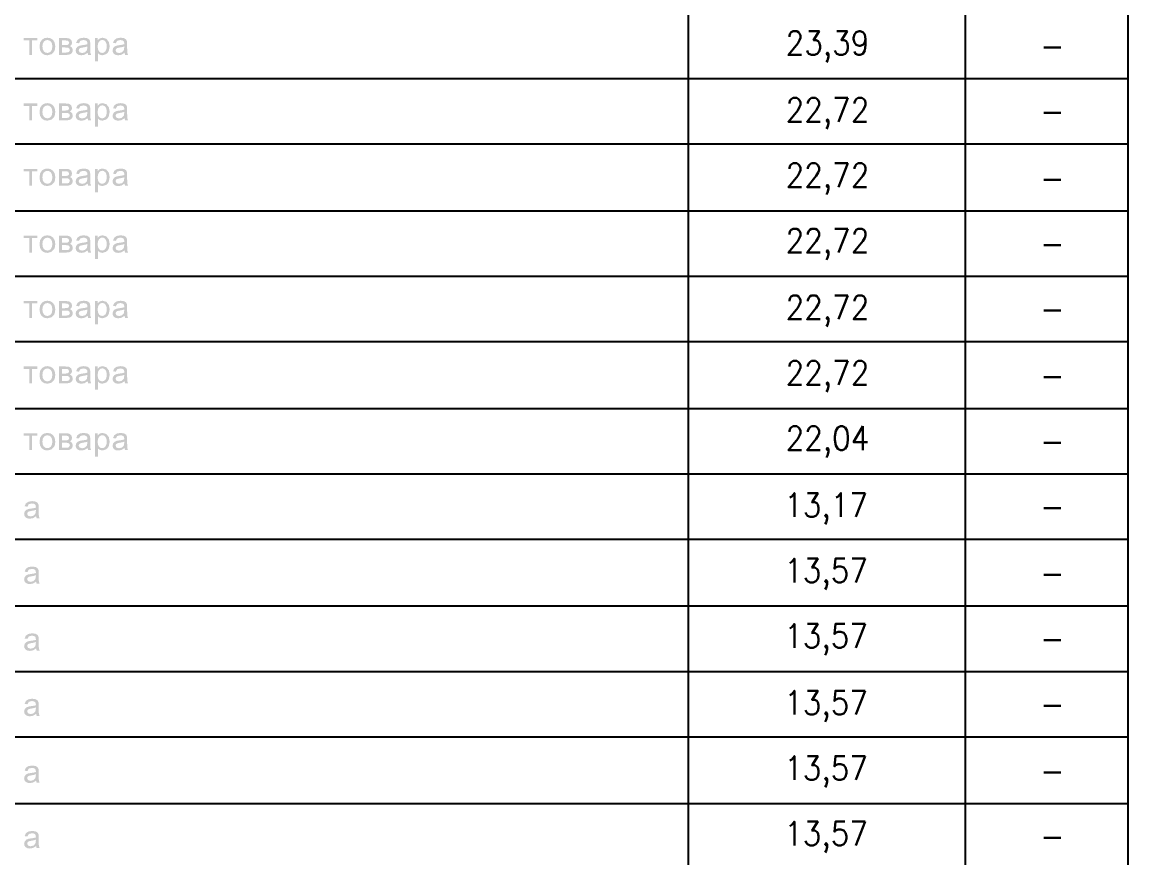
# Model space of a CAD drawing. Header units: millimetres. Extents: x 0 to 420, y 0 to 297.
# Drawn here: x 44.04 to 77.68, y 99.06 to 124.48 of the extents above; entities that cross this region are included whole.
import ezdxf

# ---------------------------------------------------------------- set-up
doc = ezdxf.new("R2010")
doc.units = ezdxf.units.MM
doc.layers.get('0').update_dxf_attribs({"linetype": 'CONTINUOUS'})
doc.styles.get("Standard").update_dxf_attribs({"font": 'STANDARD'})

msp = doc.modelspace()

# ---------------------------------------------------------------- hatches: boundary and pattern name
at = {"true_color": 0x0000fb}
for points in [[(44.088073, 123.998412), (44.504241, 123.998412), (44.504241, 123.926754), (44.339428, 123.926754), (44.339428, 123.486333), (44.253438, 123.486333), (44.253438, 123.926754), (44.088073, 123.926754)], [(44.088073, 122.008746), (44.504241, 122.008746), (44.504241, 121.937088), (44.339428, 121.937088), (44.339428, 121.496667), (44.253438, 121.496667), (44.253438, 121.937088), (44.088073, 121.937088)], [(44.088073, 120.019079), (44.504241, 120.019079), (44.504241, 119.947421), (44.339428, 119.947421), (44.339428, 119.507), (44.253438, 119.507), (44.253438, 119.947421), (44.088073, 119.947421)], [(44.088073, 117.987079), (44.504241, 117.987079), (44.504241, 117.915421), (44.339428, 117.915421), (44.339428, 117.475), (44.253438, 117.475), (44.253438, 117.915421), (44.088073, 117.915421)], [(44.088073, 115.997412), (44.504241, 115.997412), (44.504241, 115.925754), (44.339428, 115.925754), (44.339428, 115.485333), (44.253438, 115.485333), (44.253438, 115.925754), (44.088073, 115.925754)], [(44.088073, 114.007746), (44.504241, 114.007746), (44.504241, 113.936088), (44.339428, 113.936088), (44.339428, 113.495667), (44.253438, 113.495667), (44.253438, 113.936088), (44.088073, 113.936088)], [(44.088073, 111.975746), (44.504241, 111.975746), (44.504241, 111.904088), (44.339428, 111.904088), (44.339428, 111.463667), (44.253438, 111.463667), (44.253438, 111.904088), (44.088073, 111.904088)]]:
    msp.add_hatch(color=0, dxfattribs=at).paths.add_polyline_path(points, flags=0)
h = msp.add_hatch(color=0, dxfattribs=at)
h.paths.add_polyline_path([(44.565337, 123.742648), (44.584905, 123.866327), (44.644161, 123.953213), (44.717404, 123.995656), (44.805116, 124.009988), (44.901096, 123.992625), (44.977646, 123.940535), (45.028013, 123.858197), (45.044894, 123.749814), (45.037453, 123.661069), (45.015129, 123.59382), (44.929139, 123.506177), (44.805116, 123.474758), (44.707964, 123.491845), (44.631483, 123.54366), (44.581874, 123.627651)], flags=0)
h.paths.add_polyline_path([(44.654083, 123.742648), (44.664831, 123.656177), (44.697078, 123.594923), (44.745516, 123.558474), (44.805116, 123.546416), (44.864234, 123.558543), (44.912603, 123.595474), (44.944849, 123.657417), (44.955597, 123.745405), (44.944849, 123.8285), (44.912603, 123.889272), (44.864234, 123.925996), (44.805116, 123.93833), (44.745516, 123.925996), (44.697078, 123.889272), (44.664831, 123.828156)], flags=0)
h = msp.add_hatch(color=0, dxfattribs=at)
h.paths.add_polyline_path([(45.159177, 123.998412), (45.359268, 123.998412), (45.423416, 123.995243), (45.46896, 123.986286), (45.530696, 123.941086), (45.556603, 123.862813), (45.541169, 123.798321), (45.49597, 123.753122), (45.555501, 123.707922), (45.579754, 123.629649), (45.564114, 123.566122), (45.527389, 123.521611), (45.469511, 123.495084), (45.390136, 123.486333), (45.159177, 123.486333)], flags=0)
h.paths.add_polyline_path([(45.246269, 123.782887), (45.338873, 123.782887), (45.41439, 123.788399), (45.451872, 123.812102), (45.468409, 123.854545), (45.439746, 123.910769), (45.400816, 123.922689), (45.341629, 123.926754), (45.246269, 123.926754)], flags=0)
h.paths.add_polyline_path([(45.246269, 123.557991), (45.360371, 123.557991), (45.422451, 123.562194), (45.461794, 123.575079), (45.490457, 123.634059), (45.474472, 123.679259), (45.433131, 123.706268), (45.351, 123.71178), (45.246269, 123.71178)], flags=0)
h = msp.add_hatch(color=0, dxfattribs=at)
h.paths.add_polyline_path([(46.029293, 123.549723), (45.936137, 123.491294), (45.840226, 123.474758), (45.765536, 123.485093), (45.71069, 123.516099), (45.676722, 123.562952), (45.665491, 123.621381), (45.682578, 123.689732), (45.727227, 123.739892), (45.790065, 123.768556), (45.867235, 123.781785), (45.958048, 123.795014), (46.021576, 123.81155), (46.022127, 123.83415), (46.015995, 123.879281), (45.997873, 123.909115), (45.956119, 123.930957), (45.898655, 123.93833), (45.808255, 123.916832), (45.765261, 123.840765), (45.680373, 123.85234), (45.718407, 123.940535), (45.795026, 123.991798), (45.911333, 124.009988), (46.017717, 123.994554), (46.078351, 123.955418), (46.10536, 123.896989), (46.10977, 123.816511), (46.10977, 123.700756), (46.111079, 123.60202), (46.115282, 123.547518), (46.137331, 123.486333), (46.04638, 123.486333)], flags=0)
h.paths.add_polyline_path([(46.021576, 123.7432), (45.962527, 123.725285), (45.879913, 123.710678), (45.804397, 123.693039), (45.770222, 123.664927), (45.758095, 123.623586), (45.784002, 123.565708), (45.861172, 123.542557), (45.950469, 123.564606), (46.007795, 123.624688), (46.021576, 123.71178)], flags=0)
h = msp.add_hatch(color=0, dxfattribs=at)
h.paths.add_polyline_path([(46.256023, 123.290101), (46.256023, 123.998412), (46.335398, 123.998412), (46.335398, 123.932266), (46.398237, 123.990144), (46.483675, 124.009988), (46.599431, 123.976364), (46.674947, 123.881003), (46.700854, 123.746507), (46.672742, 123.604845), (46.638085, 123.549172), (46.590611, 123.508382), (46.477612, 123.474758), (46.399339, 123.492948), (46.343115, 123.53925), (46.343115, 123.290101)], flags=0)
h.paths.add_polyline_path([(46.334847, 123.739341), (46.344769, 123.653283), (46.374535, 123.593269), (46.418701, 123.55806), (46.471549, 123.546416), (46.525292, 123.558474), (46.570767, 123.594923), (46.601773, 123.657348), (46.612108, 123.747058), (46.601911, 123.83229), (46.57187, 123.89313), (46.527566, 123.929855), (46.475407, 123.942188), (46.423248, 123.929097), (46.377291, 123.890374), (46.34532, 123.82664)], flags=0)
h = msp.add_hatch(color=0, dxfattribs=at)
h.paths.add_polyline_path([(47.151929, 123.549723), (47.058774, 123.491294), (46.962863, 123.474758), (46.888173, 123.485093), (46.833327, 123.516099), (46.799358, 123.562952), (46.788127, 123.621381), (46.805215, 123.689732), (46.849863, 123.739892), (46.912702, 123.768556), (46.989872, 123.781785), (47.080685, 123.795014), (47.144212, 123.81155), (47.144764, 123.83415), (47.138631, 123.879281), (47.12051, 123.909115), (47.078756, 123.930957), (47.021291, 123.93833), (46.930892, 123.916832), (46.887897, 123.840765), (46.80301, 123.85234), (46.841044, 123.940535), (46.917663, 123.991798), (47.033969, 124.009988), (47.140354, 123.994554), (47.200988, 123.955418), (47.227997, 123.896989), (47.232407, 123.816511), (47.232407, 123.700756), (47.233716, 123.60202), (47.237919, 123.547518), (47.259968, 123.486333), (47.169017, 123.486333)], flags=0)
h.paths.add_polyline_path([(47.144212, 123.7432), (47.085163, 123.725285), (47.00255, 123.710678), (46.927034, 123.693039), (46.892858, 123.664927), (46.880731, 123.623586), (46.906639, 123.565708), (46.983809, 123.542557), (47.073106, 123.564606), (47.130432, 123.624688), (47.144212, 123.71178)], flags=0)
h = msp.add_hatch(color=0, dxfattribs=at)
h.paths.add_polyline_path([(44.565337, 121.752982), (44.584905, 121.876661), (44.644161, 121.963546), (44.717404, 122.00599), (44.805116, 122.020321), (44.901096, 122.002958), (44.977646, 121.950868), (45.028013, 121.86853), (45.044894, 121.760148), (45.037453, 121.671402), (45.015129, 121.604154), (44.929139, 121.51651), (44.805116, 121.485091), (44.707964, 121.502179), (44.631483, 121.553993), (44.581874, 121.637984)], flags=0)
h.paths.add_polyline_path([(44.654083, 121.752982), (44.664831, 121.66651), (44.697078, 121.605256), (44.745516, 121.568807), (44.805116, 121.556749), (44.864234, 121.568876), (44.912603, 121.605807), (44.944849, 121.66775), (44.955597, 121.755738), (44.944849, 121.838834), (44.912603, 121.899605), (44.864234, 121.93633), (44.805116, 121.948663), (44.745516, 121.93633), (44.697078, 121.899605), (44.664831, 121.838489)], flags=0)
h = msp.add_hatch(color=0, dxfattribs=at)
h.paths.add_polyline_path([(45.159177, 122.008746), (45.359268, 122.008746), (45.423416, 122.005576), (45.46896, 121.996619), (45.530696, 121.951419), (45.556603, 121.873147), (45.541169, 121.808655), (45.49597, 121.763455), (45.555501, 121.718255), (45.579754, 121.639983), (45.564114, 121.576455), (45.527389, 121.531944), (45.469511, 121.505417), (45.390136, 121.496667), (45.159177, 121.496667)], flags=0)
h.paths.add_polyline_path([(45.246269, 121.79322), (45.338873, 121.79322), (45.41439, 121.798733), (45.451872, 121.822435), (45.468409, 121.864878), (45.439746, 121.921102), (45.400816, 121.933022), (45.341629, 121.937088), (45.246269, 121.937088)], flags=0)
h.paths.add_polyline_path([(45.246269, 121.568325), (45.360371, 121.568325), (45.422451, 121.572528), (45.461794, 121.585412), (45.490457, 121.644392), (45.474472, 121.689592), (45.433131, 121.716602), (45.351, 121.722114), (45.246269, 121.722114)], flags=0)
h = msp.add_hatch(color=0, dxfattribs=at)
h.paths.add_polyline_path([(46.029293, 121.560056), (45.936137, 121.501628), (45.840226, 121.485091), (45.765536, 121.495426), (45.71069, 121.526432), (45.676722, 121.573286), (45.665491, 121.631714), (45.682578, 121.700065), (45.727227, 121.750226), (45.790065, 121.778889), (45.867235, 121.792118), (45.958048, 121.805347), (46.021576, 121.821884), (46.022127, 121.844484), (46.015995, 121.889614), (45.997873, 121.919449), (45.956119, 121.941291), (45.898655, 121.948663), (45.808255, 121.927166), (45.765261, 121.851098), (45.680373, 121.862674), (45.718407, 121.950868), (45.795026, 122.002131), (45.911333, 122.020321), (46.017717, 122.004887), (46.078351, 121.965751), (46.10536, 121.907322), (46.10977, 121.826845), (46.10977, 121.711089), (46.111079, 121.612353), (46.115282, 121.557852), (46.137331, 121.496667), (46.04638, 121.496667)], flags=0)
h.paths.add_polyline_path([(46.021576, 121.753533), (45.962527, 121.735618), (45.879913, 121.721011), (45.804397, 121.703372), (45.770222, 121.67526), (45.758095, 121.633919), (45.784002, 121.576042), (45.861172, 121.552891), (45.950469, 121.574939), (46.007795, 121.635022), (46.021576, 121.722114)], flags=0)
h = msp.add_hatch(color=0, dxfattribs=at)
h.paths.add_polyline_path([(46.256023, 121.300434), (46.256023, 122.008746), (46.335398, 122.008746), (46.335398, 121.9426), (46.398237, 122.000477), (46.483675, 122.020321), (46.599431, 121.986697), (46.674947, 121.891337), (46.700854, 121.75684), (46.672742, 121.615178), (46.638085, 121.559505), (46.590611, 121.518715), (46.477612, 121.485091), (46.399339, 121.503281), (46.343115, 121.549583), (46.343115, 121.300434)], flags=0)
h.paths.add_polyline_path([(46.334847, 121.749674), (46.344769, 121.663616), (46.374535, 121.603602), (46.418701, 121.568394), (46.471549, 121.556749), (46.525292, 121.568807), (46.570767, 121.605256), (46.601773, 121.667681), (46.612108, 121.757391), (46.601911, 121.842623), (46.57187, 121.903464), (46.527566, 121.940188), (46.475407, 121.952522), (46.423248, 121.93943), (46.377291, 121.900707), (46.34532, 121.836973)], flags=0)
h = msp.add_hatch(color=0, dxfattribs=at)
h.paths.add_polyline_path([(47.151929, 121.560056), (47.058774, 121.501628), (46.962863, 121.485091), (46.888173, 121.495426), (46.833327, 121.526432), (46.799358, 121.573286), (46.788127, 121.631714), (46.805215, 121.700065), (46.849863, 121.750226), (46.912702, 121.778889), (46.989872, 121.792118), (47.080685, 121.805347), (47.144212, 121.821884), (47.144764, 121.844484), (47.138631, 121.889614), (47.12051, 121.919449), (47.078756, 121.941291), (47.021291, 121.948663), (46.930892, 121.927166), (46.887897, 121.851098), (46.80301, 121.862674), (46.841044, 121.950868), (46.917663, 122.002131), (47.033969, 122.020321), (47.140354, 122.004887), (47.200988, 121.965751), (47.227997, 121.907322), (47.232407, 121.826845), (47.232407, 121.711089), (47.233716, 121.612353), (47.237919, 121.557852), (47.259968, 121.496667), (47.169017, 121.496667)], flags=0)
h.paths.add_polyline_path([(47.144212, 121.753533), (47.085163, 121.735618), (47.00255, 121.721011), (46.927034, 121.703372), (46.892858, 121.67526), (46.880731, 121.633919), (46.906639, 121.576042), (46.983809, 121.552891), (47.073106, 121.574939), (47.130432, 121.635022), (47.144212, 121.722114)], flags=0)
h = msp.add_hatch(color=0, dxfattribs=at)
h.paths.add_polyline_path([(44.565337, 119.763315), (44.584905, 119.886994), (44.644161, 119.973879), (44.717404, 120.016323), (44.805116, 120.030655), (44.901096, 120.013291), (44.977646, 119.961201), (45.028013, 119.878864), (45.044894, 119.770481), (45.037453, 119.681735), (45.015129, 119.614487), (44.929139, 119.526844), (44.805116, 119.495424), (44.707964, 119.512512), (44.631483, 119.564326), (44.581874, 119.648318)], flags=0)
h.paths.add_polyline_path([(44.654083, 119.763315), (44.664831, 119.676843), (44.697078, 119.615589), (44.745516, 119.57914), (44.805116, 119.567082), (44.864234, 119.579209), (44.912603, 119.616141), (44.944849, 119.678083), (44.955597, 119.766071), (44.944849, 119.849167), (44.912603, 119.909938), (44.864234, 119.946663), (44.805116, 119.958997), (44.745516, 119.946663), (44.697078, 119.909938), (44.664831, 119.848822)], flags=0)
h = msp.add_hatch(color=0, dxfattribs=at)
h.paths.add_polyline_path([(45.159177, 120.019079), (45.359268, 120.019079), (45.423416, 120.01591), (45.46896, 120.006952), (45.530696, 119.961753), (45.556603, 119.88348), (45.541169, 119.818988), (45.49597, 119.773788), (45.555501, 119.728589), (45.579754, 119.650316), (45.564114, 119.586788), (45.527389, 119.542278), (45.469511, 119.515751), (45.390136, 119.507), (45.159177, 119.507)], flags=0)
h.paths.add_polyline_path([(45.246269, 119.803554), (45.338873, 119.803554), (45.41439, 119.809066), (45.451872, 119.832768), (45.468409, 119.875212), (45.439746, 119.931436), (45.400816, 119.943356), (45.341629, 119.947421), (45.246269, 119.947421)], flags=0)
h.paths.add_polyline_path([(45.246269, 119.578658), (45.360371, 119.578658), (45.422451, 119.582861), (45.461794, 119.595746), (45.490457, 119.654726), (45.474472, 119.699925), (45.433131, 119.726935), (45.351, 119.732447), (45.246269, 119.732447)], flags=0)
h = msp.add_hatch(color=0, dxfattribs=at)
h.paths.add_polyline_path([(46.029293, 119.57039), (45.936137, 119.511961), (45.840226, 119.495424), (45.765536, 119.50576), (45.71069, 119.536766), (45.676722, 119.583619), (45.665491, 119.642048), (45.682578, 119.710398), (45.727227, 119.760559), (45.790065, 119.789222), (45.867235, 119.802451), (45.958048, 119.815681), (46.021576, 119.832217), (46.022127, 119.854817), (46.015995, 119.899948), (45.997873, 119.929782), (45.956119, 119.951624), (45.898655, 119.958997), (45.808255, 119.937499), (45.765261, 119.861431), (45.680373, 119.873007), (45.718407, 119.961201), (45.795026, 120.012464), (45.911333, 120.030655), (46.017717, 120.01522), (46.078351, 119.976084), (46.10536, 119.917655), (46.10977, 119.837178), (46.10977, 119.721423), (46.111079, 119.622686), (46.115282, 119.568185), (46.137331, 119.507), (46.04638, 119.507)], flags=0)
h.paths.add_polyline_path([(46.021576, 119.763866), (45.962527, 119.745952), (45.879913, 119.731345), (45.804397, 119.713706), (45.770222, 119.685594), (45.758095, 119.644253), (45.784002, 119.586375), (45.861172, 119.563224), (45.950469, 119.585273), (46.007795, 119.645355), (46.021576, 119.732447)], flags=0)
h = msp.add_hatch(color=0, dxfattribs=at)
h.paths.add_polyline_path([(46.256023, 119.310767), (46.256023, 120.019079), (46.335398, 120.019079), (46.335398, 119.952933), (46.398237, 120.010811), (46.483675, 120.030655), (46.599431, 119.99703), (46.674947, 119.90167), (46.700854, 119.767174), (46.672742, 119.625511), (46.638085, 119.569839), (46.590611, 119.529049), (46.477612, 119.495424), (46.399339, 119.513615), (46.343115, 119.559917), (46.343115, 119.310767)], flags=0)
h.paths.add_polyline_path([(46.334847, 119.760008), (46.344769, 119.673949), (46.374535, 119.613936), (46.418701, 119.578727), (46.471549, 119.567082), (46.525292, 119.57914), (46.570767, 119.615589), (46.601773, 119.678015), (46.612108, 119.767725), (46.601911, 119.852956), (46.57187, 119.913797), (46.527566, 119.950522), (46.475407, 119.962855), (46.423248, 119.949764), (46.377291, 119.911041), (46.34532, 119.847307)], flags=0)
h = msp.add_hatch(color=0, dxfattribs=at)
h.paths.add_polyline_path([(47.151929, 119.57039), (47.058774, 119.511961), (46.962863, 119.495424), (46.888173, 119.50576), (46.833327, 119.536766), (46.799358, 119.583619), (46.788127, 119.642048), (46.805215, 119.710398), (46.849863, 119.760559), (46.912702, 119.789222), (46.989872, 119.802451), (47.080685, 119.815681), (47.144212, 119.832217), (47.144764, 119.854817), (47.138631, 119.899948), (47.12051, 119.929782), (47.078756, 119.951624), (47.021291, 119.958997), (46.930892, 119.937499), (46.887897, 119.861431), (46.80301, 119.873007), (46.841044, 119.961201), (46.917663, 120.012464), (47.033969, 120.030655), (47.140354, 120.01522), (47.200988, 119.976084), (47.227997, 119.917655), (47.232407, 119.837178), (47.232407, 119.721423), (47.233716, 119.622686), (47.237919, 119.568185), (47.259968, 119.507), (47.169017, 119.507)], flags=0)
h.paths.add_polyline_path([(47.144212, 119.763866), (47.085163, 119.745952), (47.00255, 119.731345), (46.927034, 119.713706), (46.892858, 119.685594), (46.880731, 119.644253), (46.906639, 119.586375), (46.983809, 119.563224), (47.073106, 119.585273), (47.130432, 119.645355), (47.144212, 119.732447)], flags=0)
h = msp.add_hatch(color=0, dxfattribs=at)
h.paths.add_polyline_path([(44.565337, 117.731315), (44.584905, 117.854994), (44.644161, 117.941879), (44.717404, 117.984323), (44.805116, 117.998655), (44.901096, 117.981291), (44.977646, 117.929201), (45.028013, 117.846864), (45.044894, 117.738481), (45.037453, 117.649735), (45.015129, 117.582487), (44.929139, 117.494844), (44.805116, 117.463424), (44.707964, 117.480512), (44.631483, 117.532326), (44.581874, 117.616318)], flags=0)
h.paths.add_polyline_path([(44.654083, 117.731315), (44.664831, 117.644843), (44.697078, 117.583589), (44.745516, 117.54714), (44.805116, 117.535082), (44.864234, 117.547209), (44.912603, 117.584141), (44.944849, 117.646083), (44.955597, 117.734071), (44.944849, 117.817167), (44.912603, 117.877938), (44.864234, 117.914663), (44.805116, 117.926997), (44.745516, 117.914663), (44.697078, 117.877938), (44.664831, 117.816822)], flags=0)
h = msp.add_hatch(color=0, dxfattribs=at)
h.paths.add_polyline_path([(45.159177, 117.987079), (45.359268, 117.987079), (45.423416, 117.98391), (45.46896, 117.974952), (45.530696, 117.929753), (45.556603, 117.85148), (45.541169, 117.786988), (45.49597, 117.741788), (45.555501, 117.696589), (45.579754, 117.618316), (45.564114, 117.554788), (45.527389, 117.510278), (45.469511, 117.483751), (45.390136, 117.475), (45.159177, 117.475)], flags=0)
h.paths.add_polyline_path([(45.246269, 117.771554), (45.338873, 117.771554), (45.41439, 117.777066), (45.451872, 117.800768), (45.468409, 117.843212), (45.439746, 117.899436), (45.400816, 117.911356), (45.341629, 117.915421), (45.246269, 117.915421)], flags=0)
h.paths.add_polyline_path([(45.246269, 117.546658), (45.360371, 117.546658), (45.422451, 117.550861), (45.461794, 117.563746), (45.490457, 117.622726), (45.474472, 117.667925), (45.433131, 117.694935), (45.351, 117.700447), (45.246269, 117.700447)], flags=0)
h = msp.add_hatch(color=0, dxfattribs=at)
h.paths.add_polyline_path([(46.029293, 117.53839), (45.936137, 117.479961), (45.840226, 117.463424), (45.765536, 117.47376), (45.71069, 117.504766), (45.676722, 117.551619), (45.665491, 117.610048), (45.682578, 117.678398), (45.727227, 117.728559), (45.790065, 117.757222), (45.867235, 117.770451), (45.958048, 117.783681), (46.021576, 117.800217), (46.022127, 117.822817), (46.015995, 117.867948), (45.997873, 117.897782), (45.956119, 117.919624), (45.898655, 117.926997), (45.808255, 117.905499), (45.765261, 117.829431), (45.680373, 117.841007), (45.718407, 117.929201), (45.795026, 117.980464), (45.911333, 117.998655), (46.017717, 117.98322), (46.078351, 117.944084), (46.10536, 117.885655), (46.10977, 117.805178), (46.10977, 117.689423), (46.111079, 117.590686), (46.115282, 117.536185), (46.137331, 117.475), (46.04638, 117.475)], flags=0)
h.paths.add_polyline_path([(46.021576, 117.731866), (45.962527, 117.713952), (45.879913, 117.699345), (45.804397, 117.681706), (45.770222, 117.653594), (45.758095, 117.612253), (45.784002, 117.554375), (45.861172, 117.531224), (45.950469, 117.553273), (46.007795, 117.613355), (46.021576, 117.700447)], flags=0)
h = msp.add_hatch(color=0, dxfattribs=at)
h.paths.add_polyline_path([(46.256023, 117.278767), (46.256023, 117.987079), (46.335398, 117.987079), (46.335398, 117.920933), (46.398237, 117.978811), (46.483675, 117.998655), (46.599431, 117.96503), (46.674947, 117.86967), (46.700854, 117.735174), (46.672742, 117.593511), (46.638085, 117.537839), (46.590611, 117.497049), (46.477612, 117.463424), (46.399339, 117.481615), (46.343115, 117.527917), (46.343115, 117.278767)], flags=0)
h.paths.add_polyline_path([(46.334847, 117.728008), (46.344769, 117.641949), (46.374535, 117.581936), (46.418701, 117.546727), (46.471549, 117.535082), (46.525292, 117.54714), (46.570767, 117.583589), (46.601773, 117.646015), (46.612108, 117.735725), (46.601911, 117.820956), (46.57187, 117.881797), (46.527566, 117.918522), (46.475407, 117.930855), (46.423248, 117.917764), (46.377291, 117.879041), (46.34532, 117.815307)], flags=0)
h = msp.add_hatch(color=0, dxfattribs=at)
h.paths.add_polyline_path([(47.151929, 117.53839), (47.058774, 117.479961), (46.962863, 117.463424), (46.888173, 117.47376), (46.833327, 117.504766), (46.799358, 117.551619), (46.788127, 117.610048), (46.805215, 117.678398), (46.849863, 117.728559), (46.912702, 117.757222), (46.989872, 117.770451), (47.080685, 117.783681), (47.144212, 117.800217), (47.144764, 117.822817), (47.138631, 117.867948), (47.12051, 117.897782), (47.078756, 117.919624), (47.021291, 117.926997), (46.930892, 117.905499), (46.887897, 117.829431), (46.80301, 117.841007), (46.841044, 117.929201), (46.917663, 117.980464), (47.033969, 117.998655), (47.140354, 117.98322), (47.200988, 117.944084), (47.227997, 117.885655), (47.232407, 117.805178), (47.232407, 117.689423), (47.233716, 117.590686), (47.237919, 117.536185), (47.259968, 117.475), (47.169017, 117.475)], flags=0)
h.paths.add_polyline_path([(47.144212, 117.731866), (47.085163, 117.713952), (47.00255, 117.699345), (46.927034, 117.681706), (46.892858, 117.653594), (46.880731, 117.612253), (46.906639, 117.554375), (46.983809, 117.531224), (47.073106, 117.553273), (47.130432, 117.613355), (47.144212, 117.700447)], flags=0)
h = msp.add_hatch(color=0, dxfattribs=at)
h.paths.add_polyline_path([(44.565337, 115.741648), (44.584905, 115.865327), (44.644161, 115.952213), (44.717404, 115.994656), (44.805116, 116.008988), (44.901096, 115.991625), (44.977646, 115.939535), (45.028013, 115.857197), (45.044894, 115.748814), (45.037453, 115.660069), (45.015129, 115.59282), (44.929139, 115.505177), (44.805116, 115.473758), (44.707964, 115.490845), (44.631483, 115.54266), (44.581874, 115.626651)], flags=0)
h.paths.add_polyline_path([(44.654083, 115.741648), (44.664831, 115.655177), (44.697078, 115.593923), (44.745516, 115.557474), (44.805116, 115.545416), (44.864234, 115.557543), (44.912603, 115.594474), (44.944849, 115.656417), (44.955597, 115.744405), (44.944849, 115.8275), (44.912603, 115.888272), (44.864234, 115.924996), (44.805116, 115.93733), (44.745516, 115.924996), (44.697078, 115.888272), (44.664831, 115.827156)], flags=0)
h = msp.add_hatch(color=0, dxfattribs=at)
h.paths.add_polyline_path([(45.159177, 115.997412), (45.359268, 115.997412), (45.423416, 115.994243), (45.46896, 115.985286), (45.530696, 115.940086), (45.556603, 115.861813), (45.541169, 115.797321), (45.49597, 115.752122), (45.555501, 115.706922), (45.579754, 115.628649), (45.564114, 115.565122), (45.527389, 115.520611), (45.469511, 115.494084), (45.390136, 115.485333), (45.159177, 115.485333)], flags=0)
h.paths.add_polyline_path([(45.246269, 115.781887), (45.338873, 115.781887), (45.41439, 115.787399), (45.451872, 115.811102), (45.468409, 115.853545), (45.439746, 115.909769), (45.400816, 115.921689), (45.341629, 115.925754), (45.246269, 115.925754)], flags=0)
h.paths.add_polyline_path([(45.246269, 115.556991), (45.360371, 115.556991), (45.422451, 115.561194), (45.461794, 115.574079), (45.490457, 115.633059), (45.474472, 115.678259), (45.433131, 115.705268), (45.351, 115.71078), (45.246269, 115.71078)], flags=0)
h = msp.add_hatch(color=0, dxfattribs=at)
h.paths.add_polyline_path([(46.029293, 115.548723), (45.936137, 115.490294), (45.840226, 115.473758), (45.765536, 115.484093), (45.71069, 115.515099), (45.676722, 115.561952), (45.665491, 115.620381), (45.682578, 115.688732), (45.727227, 115.738892), (45.790065, 115.767556), (45.867235, 115.780785), (45.958048, 115.794014), (46.021576, 115.81055), (46.022127, 115.83315), (46.015995, 115.878281), (45.997873, 115.908115), (45.956119, 115.929957), (45.898655, 115.93733), (45.808255, 115.915832), (45.765261, 115.839765), (45.680373, 115.85134), (45.718407, 115.939535), (45.795026, 115.990798), (45.911333, 116.008988), (46.017717, 115.993554), (46.078351, 115.954418), (46.10536, 115.895989), (46.10977, 115.815511), (46.10977, 115.699756), (46.111079, 115.60102), (46.115282, 115.546518), (46.137331, 115.485333), (46.04638, 115.485333)], flags=0)
h.paths.add_polyline_path([(46.021576, 115.7422), (45.962527, 115.724285), (45.879913, 115.709678), (45.804397, 115.692039), (45.770222, 115.663927), (45.758095, 115.622586), (45.784002, 115.564708), (45.861172, 115.541557), (45.950469, 115.563606), (46.007795, 115.623688), (46.021576, 115.71078)], flags=0)
h = msp.add_hatch(color=0, dxfattribs=at)
h.paths.add_polyline_path([(46.256023, 115.289101), (46.256023, 115.997412), (46.335398, 115.997412), (46.335398, 115.931266), (46.398237, 115.989144), (46.483675, 116.008988), (46.599431, 115.975364), (46.674947, 115.880003), (46.700854, 115.745507), (46.672742, 115.603845), (46.638085, 115.548172), (46.590611, 115.507382), (46.477612, 115.473758), (46.399339, 115.491948), (46.343115, 115.53825), (46.343115, 115.289101)], flags=0)
h.paths.add_polyline_path([(46.334847, 115.738341), (46.344769, 115.652283), (46.374535, 115.592269), (46.418701, 115.55706), (46.471549, 115.545416), (46.525292, 115.557474), (46.570767, 115.593923), (46.601773, 115.656348), (46.612108, 115.746058), (46.601911, 115.83129), (46.57187, 115.89213), (46.527566, 115.928855), (46.475407, 115.941188), (46.423248, 115.928097), (46.377291, 115.889374), (46.34532, 115.82564)], flags=0)
h = msp.add_hatch(color=0, dxfattribs=at)
h.paths.add_polyline_path([(47.151929, 115.548723), (47.058774, 115.490294), (46.962863, 115.473758), (46.888173, 115.484093), (46.833327, 115.515099), (46.799358, 115.561952), (46.788127, 115.620381), (46.805215, 115.688732), (46.849863, 115.738892), (46.912702, 115.767556), (46.989872, 115.780785), (47.080685, 115.794014), (47.144212, 115.81055), (47.144764, 115.83315), (47.138631, 115.878281), (47.12051, 115.908115), (47.078756, 115.929957), (47.021291, 115.93733), (46.930892, 115.915832), (46.887897, 115.839765), (46.80301, 115.85134), (46.841044, 115.939535), (46.917663, 115.990798), (47.033969, 116.008988), (47.140354, 115.993554), (47.200988, 115.954418), (47.227997, 115.895989), (47.232407, 115.815511), (47.232407, 115.699756), (47.233716, 115.60102), (47.237919, 115.546518), (47.259968, 115.485333), (47.169017, 115.485333)], flags=0)
h.paths.add_polyline_path([(47.144212, 115.7422), (47.085163, 115.724285), (47.00255, 115.709678), (46.927034, 115.692039), (46.892858, 115.663927), (46.880731, 115.622586), (46.906639, 115.564708), (46.983809, 115.541557), (47.073106, 115.563606), (47.130432, 115.623688), (47.144212, 115.71078)], flags=0)
h = msp.add_hatch(color=0, dxfattribs=at)
h.paths.add_polyline_path([(44.565337, 113.751982), (44.584905, 113.875661), (44.644161, 113.962546), (44.717404, 114.00499), (44.805116, 114.019321), (44.901096, 114.001958), (44.977646, 113.949868), (45.028013, 113.86753), (45.044894, 113.759148), (45.037453, 113.670402), (45.015129, 113.603154), (44.929139, 113.51551), (44.805116, 113.484091), (44.707964, 113.501179), (44.631483, 113.552993), (44.581874, 113.636984)], flags=0)
h.paths.add_polyline_path([(44.654083, 113.751982), (44.664831, 113.66551), (44.697078, 113.604256), (44.745516, 113.567807), (44.805116, 113.555749), (44.864234, 113.567876), (44.912603, 113.604807), (44.944849, 113.66675), (44.955597, 113.754738), (44.944849, 113.837834), (44.912603, 113.898605), (44.864234, 113.93533), (44.805116, 113.947663), (44.745516, 113.93533), (44.697078, 113.898605), (44.664831, 113.837489)], flags=0)
h = msp.add_hatch(color=0, dxfattribs=at)
h.paths.add_polyline_path([(45.159177, 114.007746), (45.359268, 114.007746), (45.423416, 114.004576), (45.46896, 113.995619), (45.530696, 113.950419), (45.556603, 113.872147), (45.541169, 113.807655), (45.49597, 113.762455), (45.555501, 113.717255), (45.579754, 113.638983), (45.564114, 113.575455), (45.527389, 113.530944), (45.469511, 113.504417), (45.390136, 113.495667), (45.159177, 113.495667)], flags=0)
h.paths.add_polyline_path([(45.246269, 113.79222), (45.338873, 113.79222), (45.41439, 113.797733), (45.451872, 113.821435), (45.468409, 113.863878), (45.439746, 113.920102), (45.400816, 113.932022), (45.341629, 113.936088), (45.246269, 113.936088)], flags=0)
h.paths.add_polyline_path([(45.246269, 113.567325), (45.360371, 113.567325), (45.422451, 113.571528), (45.461794, 113.584412), (45.490457, 113.643392), (45.474472, 113.688592), (45.433131, 113.715602), (45.351, 113.721114), (45.246269, 113.721114)], flags=0)
h = msp.add_hatch(color=0, dxfattribs=at)
h.paths.add_polyline_path([(46.029293, 113.559056), (45.936137, 113.500628), (45.840226, 113.484091), (45.765536, 113.494426), (45.71069, 113.525432), (45.676722, 113.572286), (45.665491, 113.630714), (45.682578, 113.699065), (45.727227, 113.749226), (45.790065, 113.777889), (45.867235, 113.791118), (45.958048, 113.804347), (46.021576, 113.820884), (46.022127, 113.843484), (46.015995, 113.888614), (45.997873, 113.918449), (45.956119, 113.940291), (45.898655, 113.947663), (45.808255, 113.926166), (45.765261, 113.850098), (45.680373, 113.861674), (45.718407, 113.949868), (45.795026, 114.001131), (45.911333, 114.019321), (46.017717, 114.003887), (46.078351, 113.964751), (46.10536, 113.906322), (46.10977, 113.825845), (46.10977, 113.710089), (46.111079, 113.611353), (46.115282, 113.556852), (46.137331, 113.495667), (46.04638, 113.495667)], flags=0)
h.paths.add_polyline_path([(46.021576, 113.752533), (45.962527, 113.734618), (45.879913, 113.720011), (45.804397, 113.702372), (45.770222, 113.67426), (45.758095, 113.632919), (45.784002, 113.575042), (45.861172, 113.551891), (45.950469, 113.573939), (46.007795, 113.634022), (46.021576, 113.721114)], flags=0)
h = msp.add_hatch(color=0, dxfattribs=at)
h.paths.add_polyline_path([(46.256023, 113.299434), (46.256023, 114.007746), (46.335398, 114.007746), (46.335398, 113.9416), (46.398237, 113.999477), (46.483675, 114.019321), (46.599431, 113.985697), (46.674947, 113.890337), (46.700854, 113.75584), (46.672742, 113.614178), (46.638085, 113.558505), (46.590611, 113.517715), (46.477612, 113.484091), (46.399339, 113.502281), (46.343115, 113.548583), (46.343115, 113.299434)], flags=0)
h.paths.add_polyline_path([(46.334847, 113.748674), (46.344769, 113.662616), (46.374535, 113.602602), (46.418701, 113.567394), (46.471549, 113.555749), (46.525292, 113.567807), (46.570767, 113.604256), (46.601773, 113.666681), (46.612108, 113.756391), (46.601911, 113.841623), (46.57187, 113.902464), (46.527566, 113.939188), (46.475407, 113.951522), (46.423248, 113.93843), (46.377291, 113.899707), (46.34532, 113.835973)], flags=0)
h = msp.add_hatch(color=0, dxfattribs=at)
h.paths.add_polyline_path([(47.151929, 113.559056), (47.058774, 113.500628), (46.962863, 113.484091), (46.888173, 113.494426), (46.833327, 113.525432), (46.799358, 113.572286), (46.788127, 113.630714), (46.805215, 113.699065), (46.849863, 113.749226), (46.912702, 113.777889), (46.989872, 113.791118), (47.080685, 113.804347), (47.144212, 113.820884), (47.144764, 113.843484), (47.138631, 113.888614), (47.12051, 113.918449), (47.078756, 113.940291), (47.021291, 113.947663), (46.930892, 113.926166), (46.887897, 113.850098), (46.80301, 113.861674), (46.841044, 113.949868), (46.917663, 114.001131), (47.033969, 114.019321), (47.140354, 114.003887), (47.200988, 113.964751), (47.227997, 113.906322), (47.232407, 113.825845), (47.232407, 113.710089), (47.233716, 113.611353), (47.237919, 113.556852), (47.259968, 113.495667), (47.169017, 113.495667)], flags=0)
h.paths.add_polyline_path([(47.144212, 113.752533), (47.085163, 113.734618), (47.00255, 113.720011), (46.927034, 113.702372), (46.892858, 113.67426), (46.880731, 113.632919), (46.906639, 113.575042), (46.983809, 113.551891), (47.073106, 113.573939), (47.130432, 113.634022), (47.144212, 113.721114)], flags=0)
h = msp.add_hatch(color=0, dxfattribs=at)
h.paths.add_polyline_path([(44.565337, 111.719982), (44.584905, 111.843661), (44.644161, 111.930546), (44.717404, 111.97299), (44.805116, 111.987321), (44.901096, 111.969958), (44.977646, 111.917868), (45.028013, 111.83553), (45.044894, 111.727148), (45.037453, 111.638402), (45.015129, 111.571154), (44.929139, 111.48351), (44.805116, 111.452091), (44.707964, 111.469179), (44.631483, 111.520993), (44.581874, 111.604984)], flags=0)
h.paths.add_polyline_path([(44.654083, 111.719982), (44.664831, 111.63351), (44.697078, 111.572256), (44.745516, 111.535807), (44.805116, 111.523749), (44.864234, 111.535876), (44.912603, 111.572807), (44.944849, 111.63475), (44.955597, 111.722738), (44.944849, 111.805834), (44.912603, 111.866605), (44.864234, 111.90333), (44.805116, 111.915663), (44.745516, 111.90333), (44.697078, 111.866605), (44.664831, 111.805489)], flags=0)
h = msp.add_hatch(color=0, dxfattribs=at)
h.paths.add_polyline_path([(45.159177, 111.975746), (45.359268, 111.975746), (45.423416, 111.972576), (45.46896, 111.963619), (45.530696, 111.918419), (45.556603, 111.840147), (45.541169, 111.775655), (45.49597, 111.730455), (45.555501, 111.685255), (45.579754, 111.606983), (45.564114, 111.543455), (45.527389, 111.498944), (45.469511, 111.472417), (45.390136, 111.463667), (45.159177, 111.463667)], flags=0)
h.paths.add_polyline_path([(45.246269, 111.76022), (45.338873, 111.76022), (45.41439, 111.765733), (45.451872, 111.789435), (45.468409, 111.831878), (45.439746, 111.888102), (45.400816, 111.900022), (45.341629, 111.904088), (45.246269, 111.904088)], flags=0)
h.paths.add_polyline_path([(45.246269, 111.535325), (45.360371, 111.535325), (45.422451, 111.539528), (45.461794, 111.552412), (45.490457, 111.611392), (45.474472, 111.656592), (45.433131, 111.683602), (45.351, 111.689114), (45.246269, 111.689114)], flags=0)
h = msp.add_hatch(color=0, dxfattribs=at)
h.paths.add_polyline_path([(46.029293, 111.527056), (45.936137, 111.468628), (45.840226, 111.452091), (45.765536, 111.462426), (45.71069, 111.493432), (45.676722, 111.540286), (45.665491, 111.598714), (45.682578, 111.667065), (45.727227, 111.717226), (45.790065, 111.745889), (45.867235, 111.759118), (45.958048, 111.772347), (46.021576, 111.788884), (46.022127, 111.811484), (46.015995, 111.856614), (45.997873, 111.886449), (45.956119, 111.908291), (45.898655, 111.915663), (45.808255, 111.894166), (45.765261, 111.818098), (45.680373, 111.829674), (45.718407, 111.917868), (45.795026, 111.969131), (45.911333, 111.987321), (46.017717, 111.971887), (46.078351, 111.932751), (46.10536, 111.874322), (46.10977, 111.793845), (46.10977, 111.678089), (46.111079, 111.579353), (46.115282, 111.524852), (46.137331, 111.463667), (46.04638, 111.463667)], flags=0)
h.paths.add_polyline_path([(46.021576, 111.720533), (45.962527, 111.702618), (45.879913, 111.688011), (45.804397, 111.670372), (45.770222, 111.64226), (45.758095, 111.600919), (45.784002, 111.543042), (45.861172, 111.519891), (45.950469, 111.541939), (46.007795, 111.602022), (46.021576, 111.689114)], flags=0)
h = msp.add_hatch(color=0, dxfattribs=at)
h.paths.add_polyline_path([(46.256023, 111.267434), (46.256023, 111.975746), (46.335398, 111.975746), (46.335398, 111.9096), (46.398237, 111.967477), (46.483675, 111.987321), (46.599431, 111.953697), (46.674947, 111.858337), (46.700854, 111.72384), (46.672742, 111.582178), (46.638085, 111.526505), (46.590611, 111.485715), (46.477612, 111.452091), (46.399339, 111.470281), (46.343115, 111.516583), (46.343115, 111.267434)], flags=0)
h.paths.add_polyline_path([(46.334847, 111.716674), (46.344769, 111.630616), (46.374535, 111.570602), (46.418701, 111.535394), (46.471549, 111.523749), (46.525292, 111.535807), (46.570767, 111.572256), (46.601773, 111.634681), (46.612108, 111.724391), (46.601911, 111.809623), (46.57187, 111.870464), (46.527566, 111.907188), (46.475407, 111.919522), (46.423248, 111.90643), (46.377291, 111.867707), (46.34532, 111.803973)], flags=0)
h = msp.add_hatch(color=0, dxfattribs=at)
h.paths.add_polyline_path([(47.151929, 111.527056), (47.058774, 111.468628), (46.962863, 111.452091), (46.888173, 111.462426), (46.833327, 111.493432), (46.799358, 111.540286), (46.788127, 111.598714), (46.805215, 111.667065), (46.849863, 111.717226), (46.912702, 111.745889), (46.989872, 111.759118), (47.080685, 111.772347), (47.144212, 111.788884), (47.144764, 111.811484), (47.138631, 111.856614), (47.12051, 111.886449), (47.078756, 111.908291), (47.021291, 111.915663), (46.930892, 111.894166), (46.887897, 111.818098), (46.80301, 111.829674), (46.841044, 111.917868), (46.917663, 111.969131), (47.033969, 111.987321), (47.140354, 111.971887), (47.200988, 111.932751), (47.227997, 111.874322), (47.232407, 111.793845), (47.232407, 111.678089), (47.233716, 111.579353), (47.237919, 111.524852), (47.259968, 111.463667), (47.169017, 111.463667)], flags=0)
h.paths.add_polyline_path([(47.144212, 111.720533), (47.085163, 111.702618), (47.00255, 111.688011), (46.927034, 111.670372), (46.892858, 111.64226), (46.880731, 111.600919), (46.906639, 111.543042), (46.983809, 111.519891), (47.073106, 111.541939), (47.130432, 111.602022), (47.144212, 111.689114)], flags=0)
h = msp.add_hatch(color=0, dxfattribs=at)
h.paths.add_polyline_path([(44.461506, 109.452723), (44.368351, 109.394294), (44.272439, 109.377758), (44.19775, 109.388093), (44.142904, 109.419099), (44.108935, 109.465952), (44.097704, 109.524381), (44.114792, 109.592732), (44.15944, 109.642892), (44.222279, 109.671556), (44.299449, 109.684785), (44.390262, 109.698014), (44.453789, 109.71455), (44.45434, 109.73715), (44.448208, 109.782281), (44.430087, 109.812115), (44.388332, 109.833957), (44.330868, 109.84133), (44.240469, 109.819832), (44.197474, 109.743765), (44.112587, 109.75534), (44.150621, 109.843535), (44.22724, 109.894798), (44.343546, 109.912988), (44.449931, 109.897554), (44.510564, 109.858418), (44.537574, 109.799989), (44.541984, 109.719511), (44.541984, 109.603756), (44.543293, 109.50502), (44.547496, 109.450518), (44.569544, 109.389333), (44.478594, 109.389333)], flags=0)
h.paths.add_polyline_path([(44.453789, 109.6462), (44.39474, 109.628285), (44.312127, 109.613678), (44.23661, 109.596039), (44.202435, 109.567927), (44.190308, 109.526586), (44.216215, 109.468708), (44.293386, 109.445557), (44.382682, 109.467606), (44.440009, 109.527688), (44.453789, 109.61478)], flags=0)
h = msp.add_hatch(color=0, dxfattribs=at)
h.paths.add_polyline_path([(44.461506, 107.463056), (44.368351, 107.404628), (44.272439, 107.388091), (44.19775, 107.398426), (44.142904, 107.429432), (44.108935, 107.476286), (44.097704, 107.534714), (44.114792, 107.603065), (44.15944, 107.653226), (44.222279, 107.681889), (44.299449, 107.695118), (44.390262, 107.708347), (44.453789, 107.724884), (44.45434, 107.747484), (44.448208, 107.792614), (44.430087, 107.822449), (44.388332, 107.844291), (44.330868, 107.851663), (44.240469, 107.830166), (44.197474, 107.754098), (44.112587, 107.765674), (44.150621, 107.853868), (44.22724, 107.905131), (44.343546, 107.923321), (44.449931, 107.907887), (44.510564, 107.868751), (44.537574, 107.810322), (44.541984, 107.729845), (44.541984, 107.614089), (44.543293, 107.515353), (44.547496, 107.460852), (44.569544, 107.399667), (44.478594, 107.399667)], flags=0)
h.paths.add_polyline_path([(44.453789, 107.656533), (44.39474, 107.638618), (44.312127, 107.624011), (44.23661, 107.606372), (44.202435, 107.57826), (44.190308, 107.536919), (44.216215, 107.479042), (44.293386, 107.455891), (44.382682, 107.477939), (44.440009, 107.538022), (44.453789, 107.625114)], flags=0)
h = msp.add_hatch(color=0, dxfattribs=at)
h.paths.add_polyline_path([(44.461506, 105.431056), (44.368351, 105.372628), (44.272439, 105.356091), (44.19775, 105.366426), (44.142904, 105.397432), (44.108935, 105.444286), (44.097704, 105.502714), (44.114792, 105.571065), (44.15944, 105.621226), (44.222279, 105.649889), (44.299449, 105.663118), (44.390262, 105.676347), (44.453789, 105.692884), (44.45434, 105.715484), (44.448208, 105.760614), (44.430087, 105.790449), (44.388332, 105.812291), (44.330868, 105.819663), (44.240469, 105.798166), (44.197474, 105.722098), (44.112587, 105.733674), (44.150621, 105.821868), (44.22724, 105.873131), (44.343546, 105.891321), (44.449931, 105.875887), (44.510564, 105.836751), (44.537574, 105.778322), (44.541984, 105.697845), (44.541984, 105.582089), (44.543293, 105.483353), (44.547496, 105.428852), (44.569544, 105.367667), (44.478594, 105.367667)], flags=0)
h.paths.add_polyline_path([(44.453789, 105.624533), (44.39474, 105.606618), (44.312127, 105.592011), (44.23661, 105.574372), (44.202435, 105.54626), (44.190308, 105.504919), (44.216215, 105.447042), (44.293386, 105.423891), (44.382682, 105.445939), (44.440009, 105.506022), (44.453789, 105.593114)], flags=0)
h = msp.add_hatch(color=0, dxfattribs=at)
h.paths.add_polyline_path([(44.461506, 103.44139), (44.368351, 103.382961), (44.272439, 103.366424), (44.19775, 103.37676), (44.142904, 103.407766), (44.108935, 103.454619), (44.097704, 103.513048), (44.114792, 103.581398), (44.15944, 103.631559), (44.222279, 103.660222), (44.299449, 103.673451), (44.390262, 103.686681), (44.453789, 103.703217), (44.45434, 103.725817), (44.448208, 103.770948), (44.430087, 103.800782), (44.388332, 103.822624), (44.330868, 103.829997), (44.240469, 103.808499), (44.197474, 103.732431), (44.112587, 103.744007), (44.150621, 103.832201), (44.22724, 103.883464), (44.343546, 103.901655), (44.449931, 103.88622), (44.510564, 103.847084), (44.537574, 103.788655), (44.541984, 103.708178), (44.541984, 103.592423), (44.543293, 103.493686), (44.547496, 103.439185), (44.569544, 103.378), (44.478594, 103.378)], flags=0)
h.paths.add_polyline_path([(44.453789, 103.634866), (44.39474, 103.616952), (44.312127, 103.602345), (44.23661, 103.584706), (44.202435, 103.556594), (44.190308, 103.515253), (44.216215, 103.457375), (44.293386, 103.434224), (44.382682, 103.456273), (44.440009, 103.516355), (44.453789, 103.603447)], flags=0)
h = msp.add_hatch(color=0, dxfattribs=at)
h.paths.add_polyline_path([(44.461506, 101.40939), (44.368351, 101.350961), (44.272439, 101.334424), (44.19775, 101.34476), (44.142904, 101.375766), (44.108935, 101.422619), (44.097704, 101.481048), (44.114792, 101.549398), (44.15944, 101.599559), (44.222279, 101.628222), (44.299449, 101.641451), (44.390262, 101.654681), (44.453789, 101.671217), (44.45434, 101.693817), (44.448208, 101.738948), (44.430087, 101.768782), (44.388332, 101.790624), (44.330868, 101.797997), (44.240469, 101.776499), (44.197474, 101.700431), (44.112587, 101.712007), (44.150621, 101.800201), (44.22724, 101.851464), (44.343546, 101.869655), (44.449931, 101.85422), (44.510564, 101.815084), (44.537574, 101.756655), (44.541984, 101.676178), (44.541984, 101.560423), (44.543293, 101.461686), (44.547496, 101.407185), (44.569544, 101.346), (44.478594, 101.346)], flags=0)
h.paths.add_polyline_path([(44.453789, 101.602866), (44.39474, 101.584952), (44.312127, 101.570345), (44.23661, 101.552706), (44.202435, 101.524594), (44.190308, 101.483253), (44.216215, 101.425375), (44.293386, 101.402224), (44.382682, 101.424273), (44.440009, 101.484355), (44.453789, 101.571447)], flags=0)
h = msp.add_hatch(color=0, dxfattribs=at)
h.paths.add_polyline_path([(44.461506, 99.419723), (44.368351, 99.361294), (44.272439, 99.344758), (44.19775, 99.355093), (44.142904, 99.386099), (44.108935, 99.432952), (44.097704, 99.491381), (44.114792, 99.559732), (44.15944, 99.609892), (44.222279, 99.638556), (44.299449, 99.651785), (44.390262, 99.665014), (44.453789, 99.68155), (44.45434, 99.70415), (44.448208, 99.749281), (44.430087, 99.779115), (44.388332, 99.800957), (44.330868, 99.80833), (44.240469, 99.786832), (44.197474, 99.710765), (44.112587, 99.72234), (44.150621, 99.810535), (44.22724, 99.861798), (44.343546, 99.879988), (44.449931, 99.864554), (44.510564, 99.825418), (44.537574, 99.766989), (44.541984, 99.686511), (44.541984, 99.570756), (44.543293, 99.47202), (44.547496, 99.417518), (44.569544, 99.356333), (44.478594, 99.356333)], flags=0)
h.paths.add_polyline_path([(44.453789, 99.6132), (44.39474, 99.595285), (44.312127, 99.580678), (44.23661, 99.563039), (44.202435, 99.534927), (44.190308, 99.493586), (44.216215, 99.435708), (44.293386, 99.412557), (44.382682, 99.434606), (44.440009, 99.494688), (44.453789, 99.58178)], flags=0)

# ---------------------------------------------------------------- linework, layer by layer
at = {"color": 0, "true_color": 0x000007}
for points in [[(64.304333, 241.3), (64.304333, 34.586333)], [(72.728667, 241.3), (72.728667, 34.586333)], [(77.681667, 241.3), (77.681667, 34.586333)], [(28.913667, 122.766667), (77.681667, 122.766667)], [(28.913667, 120.777), (77.681667, 120.777)], [(28.913667, 118.745), (77.681667, 118.745)], [(28.913667, 116.755333), (77.681667, 116.755333)], [(28.913667, 114.765667), (77.681667, 114.765667)], [(28.913667, 112.733667), (77.681667, 112.733667)], [(28.913667, 110.744), (77.681667, 110.744)], [(28.913667, 108.754333), (77.681667, 108.754333)], [(28.913667, 106.722333), (77.681667, 106.722333)], [(28.913667, 104.732667), (77.681667, 104.732667)], [(28.913667, 102.743), (77.681667, 102.743)], [(28.913667, 100.711), (77.681667, 100.711)]]:
    msp.add_lwpolyline(points, dxfattribs=at)

# ---------------------------------------------------------------- texts
at = {"color": 0, "true_color": 0x0000fb, "char_height": 0.724708, "attachment_point": 1}
for s, insert, width in [('23,39', (67.267668, 124.211038), 2.29490876), ('-', (75.014663, 124.126375), 0.32209244), ('22,72', (67.267668, 122.179035), 2.29490876), ('-', (75.014663, 122.136712), 0.32209244), ('22,72', (67.267668, 120.189371), 2.29490876), ('-', (75.014663, 120.104708), 0.32209244), ('22,72', (67.267668, 118.199708), 2.29490876), ('-', (75.014663, 118.115045), 0.32209244), ('22,72', (67.267668, 116.167705), 2.29490876), ('-', (75.014663, 116.125382), 0.32209244), ('22,72', (67.267668, 114.178041), 2.29490876), ('-', (75.014663, 114.093378), 0.32209244), ('22,04', (67.267668, 112.188378), 2.37543178), ('-', (75.014663, 112.103715), 0.32209244), ('13,17', (67.225332, 110.156375), 1.97281623), ('-', (75.014663, 110.114035), 0.32209244), ('13,57', (67.225332, 108.166712), 2.1338625), ('-', (75.014663, 108.082048), 0.32209244), ('13,57', (67.225332, 106.177048), 2.1338625), ('-', (75.014663, 106.092368), 0.32209244), ('13,57', (67.225332, 104.145045), 2.1338625), ('-', (75.014663, 104.102705), 0.32209244), ('13,57', (67.225332, 102.155382), 2.1338625), ('-', (75.014663, 102.070701), 0.32209244), ('13,57', (67.225332, 100.165701), 2.1338625), ('-', (75.014663, 100.081038), 0.32209244)]:
    msp.add_mtext(s, dxfattribs=dict(at, insert=insert, width=width))

doc.saveas('drawing.dxf')
